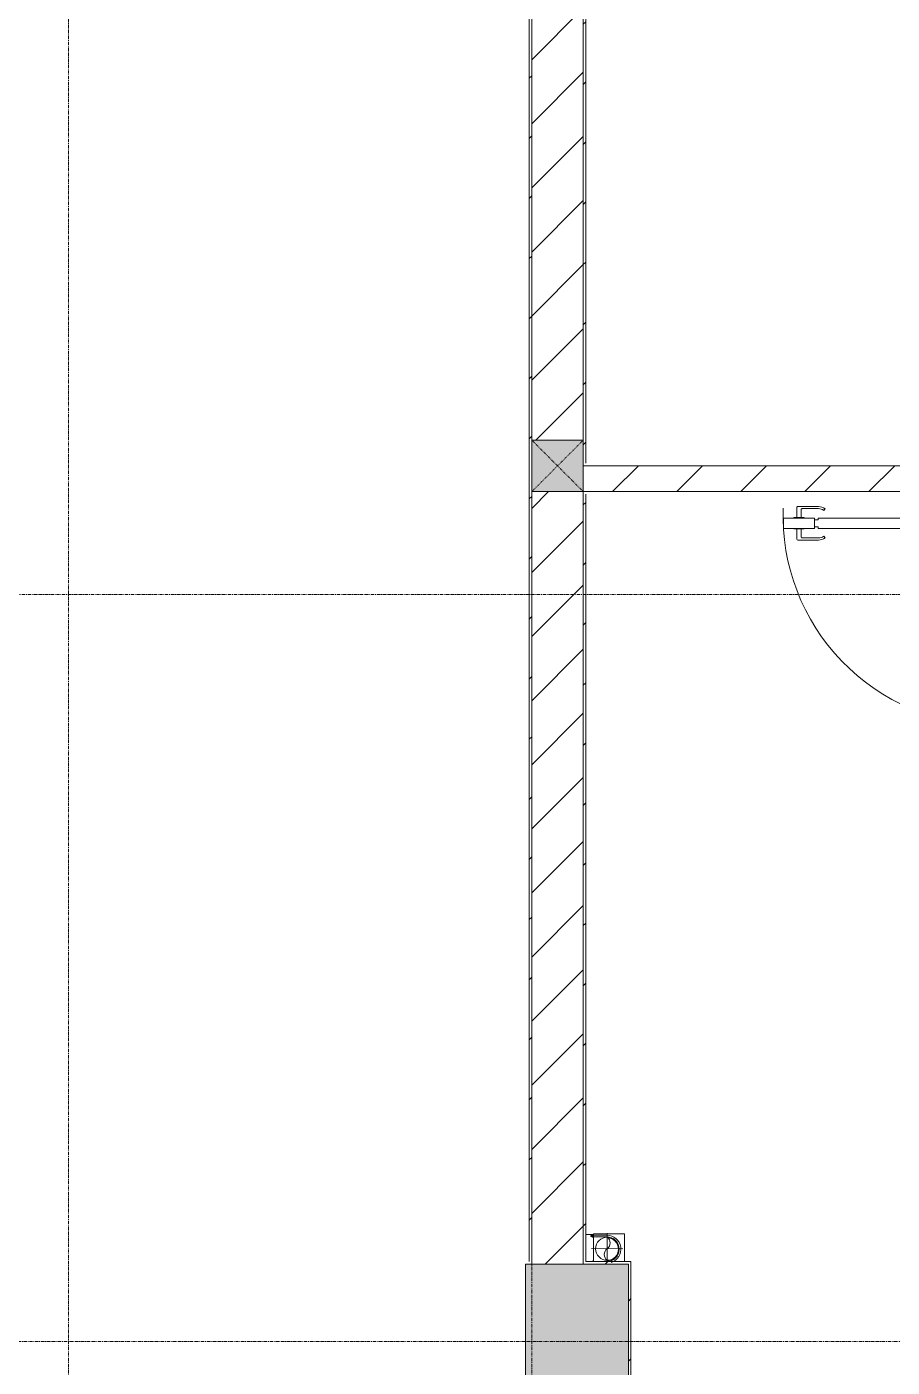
# Model space of a CAD drawing. Header units: millimetres. Extents: x 5359 to 218750, y -16347 to 109893.
# Drawn here: x 42491 to 45852, y 25437 to 30642 of the extents above; entities that cross this region are included whole.
import ezdxf

# ---------------------------------------------------------------- set-up
doc = ezdxf.new("R2010")
doc.units = ezdxf.units.MM
for name, pattern in [('Dash', [6, 3, -3]), ('Grid Line', [22.225, 12.7, -3.175, 3.175, -3.175]), ('IMPORT-CENTER _3_', [10.16, 6.35, -1.27, 1.27, -1.27])]:
    doc.linetypes.add(name, pattern=pattern)
for name, color, linetype, lineweight in [('0-1', 7, 'Continuous', 5), ('A-DETL-GENF-1', 9, 'Continuous', 9), ('A-DOOR-1', 9, 'Continuous', 9), ('A-WALL', 113, 'Continuous', 9), ('A-WALL-1', 53, 'Continuous', 18), ('A-WALL-2', 9, 'Continuous', 9), ('A-WALL-3', 113, 'Continuous', 18), ('A-WALL-PATT-1', 10, 'Continuous', 9), ('A-WALL-PATT-2', 9, 'Continuous', 9), ('A-WALL-PATT-3', 111, 'Continuous', 9), ('G-IMPT', 8, 'Continuous', 9), ('G-IMPT-1', 8, 'IMPORT-CENTER _3_', 9), ('I-WALL-1', 53, 'Continuous', 18), ('I-WALL-3', 2, 'Continuous', 18), ('M-EQPM', 50, 'Continuous', 9), ('S-COLS', 52, 'Continuous', 9), ('S-COLS-1', 253, 'Continuous', 5), ('S-COLS-2', 53, 'Continuous', 18), ('S-COLS-4', 52, 'Continuous', 18), ('S-COLS-5', 52, 'Dash', 9), ('S-COLS-HDLN', 52, 'Dash', 9), ('S-GRID-1', 1, 'Grid Line', 9)]:
    doc.layers.add(name, color=color, linetype=linetype, lineweight=lineweight)
pattern_1 = [(45, (0, 0), (-124.4508, 124.4508), [])]
pattern_2 = [(45, (0, 0), (-116.6726, 116.6726), [])]

# ---------------------------------------------------------------- blocks, each defined once
blk = doc.blocks.new('NCV_TKTC_KET CAU_rvt-1-TKCS_MB ĐỊNH VỊ CỔNG-HÀNG RÀO')
at = {"layer": 'S-COLS-1'}
h = blk.add_hatch(color=256, dxfattribs=at)
h.paths.add_polyline_path([(44827.6, 24536.9), (44827.6, 25836.9), (44427.6, 25836.9), (44427.6, 24536.9), (44732.6, 24536.9)])
h.paths.add_polyline_path([(44732.6, 24561.9), (44722.6, 24561.9), (44722.6, 24611.9), (44732.6, 24611.9)])
at = {"layer": 'S-COLS-2'}
for p, q in [((44827.6, 25836.9), (44427.6, 25836.9)), ((44427.6, 25836.9), (44427.6, 24536.9)), ((44827.6, 24536.9), (44827.6, 25836.9))]:
    blk.add_line(p, q, dxfattribs=at)
blk = doc.blocks.new('DOOR_CW_01 CANH MO-PANEL KINH - DIG_01-900x2200-CỬA NHÔM KÍNH-400860-TKCS_MB ĐỊNH VỊ CỔNG-HÀNG RÀO')
at = {"layer": 'A-DETL-GENF-1'}
for p, q in [((-397, -182), (-397, -62)), ((-397, -62), (-357, -62)), ((-357, -62), (-357, -182)), ((-357, -182), (-397, -182)), ((-397, -196), (-391, -196)), ((-397, -738), (-397, -196)), ((-391, -196), (-391, -182)), ((-391, -182), (-363, -182)), ((-363, -182), (-363, -196)), ((-357, -196), (-363, -196)), ((-357, -196), (-357, -738)), ((-433.9, -711.2), (-427.3, -715.8)), ((-320.1, -711.2), (-326.7, -715.8)), ((-442, -737), (-442, -816.5)), ((-434, -799.5), (-434, -737)), ((-397, -738), (-391, -738)), ((-357, -752), (-397, -752)), ((-397, -752), (-397, -872)), ((-391, -752), (-391, -738)), ((-363, -752), (-391, -752)), ((-357, -738), (-363, -738)), ((-363, -738), (-363, -752)), ((-357, -872), (-357, -752)), ((-320, -799.5), (-320, -737)), ((-312, -737), (-312, -816.5)), ((-399, -820.5), (-438, -820.5)), ((-399, -803.5), (-430, -803.5)), ((-399, -792.2), (-399, -831.8)), ((-397, -792.2), (-399, -792.2)), ((-399, -831.8), (-397, -831.8)), ((-397, -792.2), (-397, -831.8)), ((-357, -792.2), (-357, -831.8)), ((-357, -792.2), (-355, -792.2)), ((-355, -831.8), (-357, -831.8)), ((-355, -792.2), (-355, -831.8)), ((-355, -803.5), (-324, -803.5)), ((-355, -820.5), (-316, -820.5)), ((-397, -872), (-357, -872))]:
    blk.add_line(p, q, dxfattribs=at)
blk.add_circle((-407, -60), 10, dxfattribs=at)
for centre, radius, start, end in [((-407, -60), 814, 268, 0), ((-397, -737), 45, 145, 180), ((-397, -737), 37, 145, 180), ((-357, -737), 37, 0, 35), ((-357, -737), 45, 360, 35), ((-438, -816.5), 4, 180, 270), ((-430, -799.5), 4, 180, 270), ((-324, -799.5), 4, 270, 0), ((-316, -816.5), 4, 270, 0)]:
    blk.add_arc(centre, radius, start, end, dxfattribs=at)
at = {"layer": 'A-DOOR-1'}
for p, q in [((-450, -50), (-450, 50)), ((-450, 50), (-400, 50)), ((-400, 50), (-400, 0)), ((400, 0), (400, 50)), ((400, 50), (450, 50)), ((450, 50), (450, -50)), ((-410, -50), (-450, -50)), ((-410, 0), (-410, -50)), ((-400, 0), (-410, 0)), ((-407, -50), (-382, -50)), ((410, 0), (400, 0)), ((410, -50), (410, 0)), ((450, -50), (410, -50))]:
    blk.add_line(p, q, dxfattribs=at)
blk = doc.blocks.new('NCV_TKTC_TANG 1_rvt-1-TKCS_MB ĐỊNH VỊ CỔNG-HÀNG RÀO')
at = {"layer": 'A-WALL-PATT-1'}
h = blk.add_hatch(dxfattribs=at)
h.set_pattern_fill('FP_2', color=256, style=0, pattern_type=2)
h.set_pattern_definition(pattern_1)
h.paths.add_polyline_path([(47554.6, 28836.9), (47854.2, 28836.9), (47854.2, 28936.9), (47554.6, 28936.9), (47554.6, 28886.9)])
h.paths.add_polyline_path([(49452.6, 28836.9), (49452.6, 28936.9), (48654.2, 28936.9), (48654.2, 28836.9), (48934.4, 28836.9)])
h.paths.add_polyline_path([(46654.6, 28836.9), (46654.6, 28936.9), (46352.6, 28936.9), (46352.6, 28836.9), (46513.6, 28836.9)])
h.paths.add_polyline_path([(46152.6, 28836.9), (46152.6, 28936.9), (44652.6, 28936.9), (44652.6, 28836.9), (45303.1, 28836.9)])
at = {"layer": 'A-WALL-PATT-2'}
h = blk.add_hatch(dxfattribs=at)
h.set_pattern_fill('FP_3', color=256, style=0, pattern_type=2)
h.set_pattern_definition(pattern_2)
h.paths.add_polyline_path([(44652.6, 28936.9), (44662.6, 28936.9), (44662.6, 32236.9), (44652.6, 32236.9), (44652.6, 29020.3)])
h = blk.add_hatch(dxfattribs=at)
h.set_pattern_fill('FP_3', color=256, style=0, pattern_type=2)
h.set_pattern_definition(pattern_2)
h.paths.add_polyline_path([(44652.6, 25836.9), (44662.6, 25836.9), (44662.6, 28836.9), (44652.6, 28836.9), (44652.6, 26061.5)])
h = blk.add_hatch(dxfattribs=at)
h.set_pattern_fill('FP_3', color=256, style=0, pattern_type=2)
h.set_pattern_definition(pattern_2)
h.paths.add_polyline_path([(44837.6, 25836.9), (44837.6, 25846.9), (44662.6, 25846.9), (44662.6, 25836.9), (44827.6, 25836.9)])
h = blk.add_hatch(dxfattribs=at)
h.set_pattern_fill('FP_3', color=256, style=0, pattern_type=2)
h.set_pattern_definition(pattern_2)
h.paths.add_polyline_path([(44827.6, 24746.9), (44837.6, 24746.9), (44837.6, 25836.9), (44827.6, 25836.9), (44827.6, 25075.3)])
at = {"layer": 'A-WALL-1'}
for p, q in [((44662.6, 28936.9), (44652.6, 28936.9)), ((44652.6, 28936.9), (44652.6, 28836.9)), ((44652.6, 28836.9), (44662.6, 28836.9))]:
    blk.add_line(p, q, dxfattribs=at)
at = {"layer": 'A-WALL-2'}
for p, q in [((46152.6, 28936.9), (44662.6, 28936.9)), ((44662.6, 28836.9), (46152.6, 28836.9))]:
    blk.add_line(p, q, dxfattribs=at)
at = {"layer": 'I-WALL-1'}
for p, q in [((44652.6, 32236.9), (44652.6, 28936.9)), ((44662.6, 28946.9), (44662.6, 32226.9)), ((44652.6, 28936.9), (44662.6, 28936.9)), ((44652.6, 28836.9), (44652.6, 25836.9)), ((44662.6, 28836.9), (44652.6, 28836.9)), ((44662.6, 25846.9), (44662.6, 28826.9)), ((44652.6, 25836.9), (44662.6, 25836.9)), ((44837.6, 25846.9), (44662.6, 25846.9)), ((44662.6, 25836.9), (44827.6, 25836.9)), ((44827.6, 25836.9), (44827.6, 24746.9)), ((44837.6, 25836.9), (44837.6, 25846.9)), ((44837.6, 24746.9), (44837.6, 25836.9))]:
    blk.add_line(p, q, dxfattribs=at)
at = {"layer": 'A-DOOR-1', "rotation": 269.9999999999989}
blk.add_blockref('DOOR_CW_01 CANH MO-PANEL KINH - DIG_01-900x2200-CỬA NHÔM KÍNH-400860-TKCS_MB ĐỊNH VỊ CỔNG-HÀNG RÀO', (46302.6, 28336.9), dxfattribs=at)
blk = doc.blocks.new('TKTC_XREF_251221_MB TANG 1 - TKTC_XREF_260130_MB TANG 1_dwg_CUM U_DN100-V178-TKCS_MB ĐỊNH VỊ CỔNG-HÀNG RÀO')
at = {"layer": 'G-IMPT'}
blk.add_hatch(color=256, dxfattribs=at).paths.add_polyline_path([(0, -61), (15.8, -58.9), (30.5, -52.8), (43.1, -43.1), (52.8, -30.5), (58.9, -15.8), (61, 0), (58.9, 15.8), (52.8, 30.5), (43.1, 43.1), (30.5, 52.8), (15.8, 58.9), (0, 61), (0, 57), (14.8, 55.1), (28.5, 49.4), (40.3, 40.3), (49.4, 28.5), (55.1, 14.8), (57, 0), (55.1, -14.8), (49.4, -28.5), (40.3, -40.3), (28.5, -49.4), (14.8, -55.1), (0, -57)])
for p, q in [((-79.1, 66.6), (-79.1, 63.4)), ((-76.6, 66.6), (-76.6, 63.4)), ((-74.6, 66.6), (-74.6, 63.4)), ((-72.7, 69.3), (-72.7, 60.7)), ((-66.9, 67.9), (-71.7, 67.9)), ((-65, 69), (0, 69)), ((-66.9, 62.1), (-71.7, 62.1)), ((-66.9, -59.2), (-71.7, -59.2))]:
    blk.add_line(p, q, dxfattribs=at)
at = {"layer": 'G-IMPT', "flags": 128}
for points in [[(-72.7, 67.6), (-78.1, 67.6), (-78.1, 62.4), (-72.7, 62.4)], [(-71.7, 59.2), (-66.9, 59.2), (-66.9, 70.8), (-71.7, 70.8)], [(-66.9, 70.8), (-66.9, 72.7), (-65, 72.7), (-65, 57.3), (-66.9, 57.3), (-66.9, 59.2)], [(-65, 61), (0, 61), (0, 57)], [(-66.9, -59.2), (-66.9, -57.3), (-65, -57.3), (-65, -61)], [(-65, -61), (0, -61), (0, -57)]]:
    blk.add_lwpolyline(points, dxfattribs=at)
at = {"layer": 'G-IMPT'}
for centre, radius, start, end in [((-78.1, 66.6), 0.96, 90, 180), ((-71.1, 69.3), 1.56, 112.61986, 247.38014), ((-67.9, 65), 4.8, 143.1301, 216.8699), ((0, 0), 69, 287.48061, 90), ((-78.1, 63.4), 0.96, 180, 270), ((-71.1, 60.7), 1.56, 112.61986, 247.38014), ((0, 0), 61, 270, 90), ((0, 0), 57, 270, 90), ((-71.1, -60.7), 1.56, 112.61986, 247.38014)]:
    blk.add_arc(centre, radius, start, end, dxfattribs=at)
blk = doc.blocks.new('TKTC_XREF_251221_MB TANG 1 - TKTC_XREF_260130_MB TANG 1_dwg_$cc-V179-TKCS_MB ĐỊNH VỊ CỔNG-HÀNG RÀO')
at = {"layer": 'G-IMPT'}
blk.add_circle((0, 0), 0.5, dxfattribs=at)
for centre, radius, start, end in [((0, 0), 0.5, 90, 270), ((0.188, 0.25), 0.313, 126.8699, 233.1301), ((-0.188, -0.25), 0.313, 306.8699, 53.1301)]:
    blk.add_arc(centre, radius, start, end, dxfattribs=at)
at = {"layer": 'G-IMPT-1'}
for p, q in [((0, -0.556), (0, 0.673)), ((-0.673, 0), (0.673, 0))]:
    blk.add_line(p, q, dxfattribs=at)
blk = doc.blocks.new('TKTC_XREF_251221_MB TANG 1 - TKTC_XREF_260130_MB TANG 1_dwg-4202109-TKCS_MB ĐỊNH VỊ CỔNG-HÀNG RÀO')
at = {"layer": 'G-IMPT'}
for p, q in [((-158489.1, -375394), (-158459.1, -375394)), ((-158459.1, -375393.9), (-158459.1, -375499.7)), ((-158339.1, -375392), (-158339.1, -375499.7))]:
    blk.add_line(p, q, dxfattribs=at)
at = {"layer": 'G-IMPT', "flags": 128}
blk.add_lwpolyline([(-158459, -375499.7), (-158459, -375392.2), (-158339.1, -375392.2)], dxfattribs=at)
at = {"xscale": 0.789473684210524, "yscale": 0.789473684210524, "zscale": 0.789473684210524, "rotation": 0.06930925665188988}
blk.add_blockref('TKTC_XREF_251221_MB TANG 1 - TKTC_XREF_260130_MB TANG 1_dwg_CUM U_DN100-V178-TKCS_MB ĐỊNH VỊ CỔNG-HÀNG RÀO', (-158407.7, -375451.5), dxfattribs=at)
at = {"extrusion": (0, 0, -1), "xscale": 90.00000000005114, "yscale": 90.00000000005114, "zscale": -90.00000000005114, "rotation": 0.3047175217251739}
blk.add_blockref('TKTC_XREF_251221_MB TANG 1 - TKTC_XREF_260130_MB TANG 1_dwg_$cc-V179-TKCS_MB ĐỊNH VỊ CỔNG-HÀNG RÀO', (158406.2, -375449.7), dxfattribs=at)
blk = doc.blocks.new('TKTC_XREF_251221_MB TANG 1 - TKTC_XREF_251221_MB TANG 1-2038492-TKCS_MB ĐỊNH VỊ CỔNG-HÀNG RÀO')
blk.add_blockref('TKTC_XREF_251221_MB TANG 1 - TKTC_XREF_260130_MB TANG 1_dwg-4202109-TKCS_MB ĐỊNH VỊ CỔNG-HÀNG RÀO', (169499.1, 384109.7))
blk = doc.blocks.new('G1_SOF - BO TRU - 200x200-3050151-TKCS_MB ĐỊNH VỊ CỔNG-HÀNG RÀO')
at = {"layer": 'S-COLS-HDLN'}
for p, q in [((-100, 100), (100, -100)), ((100, 100), (-100, -100))]:
    blk.add_line(p, q, dxfattribs=at)

msp = doc.modelspace()

# ---------------------------------------------------------------- hatches: boundary and pattern name
at = {"layer": 'A-WALL-PATT-3'}
h = msp.add_hatch(dxfattribs=at)
h.set_pattern_fill('FP_32', color=256, style=0, pattern_type=2)
h.set_pattern_definition(pattern_2)
h.paths.add_polyline_path([(44452.6, 25846.9), (44452.6, 33536.9), (44442.6, 33536.9), (44442.6, 25846.9)])
h = msp.add_hatch(dxfattribs=at)
h.set_pattern_fill('FP_1', color=256, style=0, pattern_type=2)
h.set_pattern_definition(pattern_1)
h.paths.add_polyline_path([(44652.6, 25836.9), (44652.6, 28836.9), (44452.6, 28836.9), (44452.6, 25836.9)])
h.paths.add_polyline_path([(44652.6, 29036.9), (44652.6, 32237), (44452.6, 32237), (44452.6, 29036.9)])
at = {"layer": 'S-COLS-1'}
msp.add_hatch(color=256, dxfattribs=at).paths.add_polyline_path([(44452.6, 28836.9), (44652.6, 28836.9), (44652.6, 29036.9), (44452.6, 29036.9), (44452.6, 29020.3)])

# ---------------------------------------------------------------- linework, layer by layer
at = {"layer": 'A-WALL'}
for p, q in [((44452.6, 29036.9), (44652.6, 29036.9)), ((44652.6, 28836.9), (44452.6, 28836.9))]:
    msp.add_line(p, q, dxfattribs=at)
at = {"layer": 'A-WALL-3'}
for p, q in [((44652.6, 29036.9), (44652.6, 32237)), ((44652.6, 25836.9), (44652.6, 28836.9)), ((44452.6, 25846.9), (44452.6, 25836.9)), ((44452.6, 25836.9), (44652.6, 25836.9))]:
    msp.add_line(p, q, dxfattribs=at)
at = {"layer": 'I-WALL-3'}
for p, q in [((44442.6, 33536.9), (44442.6, 25846.9)), ((44452.6, 25846.9), (44452.6, 33536.9))]:
    msp.add_line(p, q, dxfattribs=at)
at = {"layer": 'S-COLS'}
for p, q in [((44652.6, 29036.9), (44452.6, 29036.9)), ((44452.6, 28836.9), (44652.6, 28836.9))]:
    msp.add_line(p, q, dxfattribs=at)
at = {"layer": 'S-COLS-4'}
for p, q in [((44452.6, 29036.9), (44452.6, 28836.9)), ((44652.6, 28836.9), (44652.6, 29036.9))]:
    msp.add_line(p, q, dxfattribs=at)
at = {"layer": 'S-GRID-1'}
for p, q in [((42652.6, 13102.5), (42652.6, 80482.7)), ((44452.6, 13102.5), (44452.6, 80482.7)), ((135474.6, 28436.9), (24837.1, 28436.9)), ((132680.6, 25536.9), (27631.1, 25536.9))]:
    msp.add_line(p, q, dxfattribs=at)

# ---------------------------------------------------------------- block references
at = {"layer": '0-1'}
for name in ['NCV_TKTC_KET CAU_rvt-1-TKCS_MB ĐỊNH VỊ CỔNG-HÀNG RÀO', 'NCV_TKTC_TANG 1_rvt-1-TKCS_MB ĐỊNH VỊ CỔNG-HÀNG RÀO']:
    msp.add_blockref(name, (0, 0), dxfattribs=at)
at = {"layer": 'M-EQPM'}
msp.add_blockref('TKTC_XREF_251221_MB TANG 1 - TKTC_XREF_251221_MB TANG 1-2038492-TKCS_MB ĐỊNH VỊ CỔNG-HÀNG RÀO', (33652.6, 17236.9), dxfattribs=at)
at = {"layer": 'S-COLS-5'}
msp.add_blockref('G1_SOF - BO TRU - 200x200-3050151-TKCS_MB ĐỊNH VỊ CỔNG-HÀNG RÀO', (44552.6, 28936.9), dxfattribs=at)

doc.saveas('drawing.dxf')
